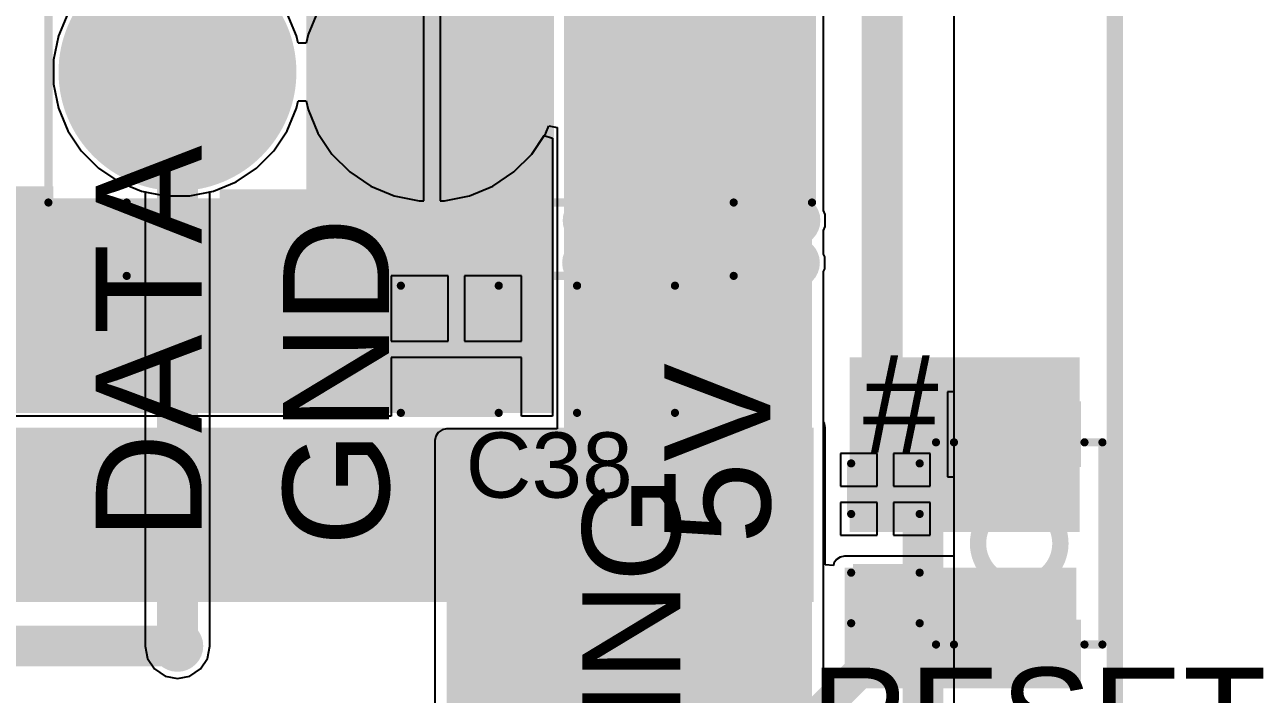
# Model space of a CAD drawing. Header units: millimetres. Extents: x -0.21 to 3.18, y -0.07 to 2.49.
# Drawn here: x 2.423 to 3.182, y 1.714 to 2.125 of the extents above; entities that cross this region are included whole.
import ezdxf

# ---------------------------------------------------------------- set-up
doc = ezdxf.new("R2010")
doc.units = ezdxf.units.MM
doc.header["$MEASUREMENT"] = 0
for name, color, linetype in [('BottomLayer', 5, 'Continuous'), ('BottomSolder', 6, 'Continuous'), ('Mechanical2', 216, 'Continuous'), ('MultiLayer', 9, 'Continuous'), ('PadHoleLayer', 156, 'Continuous'), ('TopLayer', 1, 'Continuous'), ('TopOverlay', 2, 'Continuous'), ('TopPaste', 8, 'Continuous'), ('TopSolder', 216, 'Continuous'), ('ViaHoleLayer', 16, 'Continuous')]:
    doc.layers.add(name, color=color, linetype=linetype)
doc.styles.add('Arial', font='', dxfattribs={"height": 0.2})
doc.styles.get('Arial').set_extended_font_data('Arial')

# ---------------------------------------------------------------- blocks, each defined once
blk = doc.blocks.new('C___1206_8')
at = {"layer": 'TopLayer'}
for points in [[(-0.08, 0.035), (-0.02, 0.035), (-0.02, -0.035), (-0.08, -0.035)], [(0.02, 0.035), (0.08, 0.035), (0.08, -0.035), (0.02, -0.035)]]:
    blk.add_hatch(color=1, dxfattribs=at).paths.add_polyline_path(points)
at = {"layer": 'TopPaste'}
for points in [[(-0.08, 0.035), (-0.02, 0.035), (-0.02, -0.035), (-0.08, -0.035)], [(0.02, 0.035), (0.08, 0.035), (0.08, -0.035), (0.02, -0.035)]]:
    blk.add_hatch(color=8, dxfattribs=at).paths.add_polyline_path(points)
at = {"layer": 'TopSolder'}
for points in [[(-0.084, 0.039), (-0.016, 0.039), (-0.016, -0.039), (-0.084, -0.039)], [(0.016, 0.039), (0.084, 0.039), (0.084, -0.039), (0.016, -0.039)]]:
    blk.add_hatch(color=216, dxfattribs=at).paths.add_polyline_path(points)
at = {"layer": 'TopOverlay', "const_width": 0.005}
for points in [[(-0.084, -0.039), (-0.084, 0.039)], [(-0.084, 0.039), (-0.024, 0.039)], [(0.024, 0.039), (0.084, 0.039)], [(0.084, -0.039), (0.084, 0.039)], [(-0.084, -0.039), (-0.024, -0.039)], [(0.024, -0.039), (0.084, -0.039)]]:
    blk.add_lwpolyline(points, dxfattribs=at)
at = {"layer": 'TopOverlay', "const_width": 0.0025}
for points in [[(-0.08525, 0.039, 1), (-0.08275, 0.039, 1)], [(-0.08525, 0.039, 1), (-0.08275, 0.039, 1)], [(-0.02525, 0.039, 1), (-0.02275, 0.039, 1)], [(0.02275, 0.039, 1), (0.02525, 0.039, 1)], [(0.08275, 0.039, 1), (0.08525, 0.039, 1)], [(0.08275, 0.039, 1), (0.08525, 0.039, 1)], [(-0.08525, -0.039, 1), (-0.08275, -0.039, 1)], [(-0.08525, -0.039, 1), (-0.08275, -0.039, 1)], [(-0.02525, -0.039, 1), (-0.02275, -0.039, 1)], [(0.02275, -0.039, 1), (0.02525, -0.039, 1)], [(0.08275, -0.039, 1), (0.08525, -0.039, 1)], [(0.08275, -0.039, 1), (0.08525, -0.039, 1)]]:
    blk.add_lwpolyline(points, format="xyb", close=True, dxfattribs=at)
blk = doc.blocks.new('B3U_1000P_23')
at = {"layer": 'TopLayer'}
for points in [[(-0.08307, 0.03386), (-0.05079, 0.03386), (-0.05079, -0.03386), (-0.08307, -0.03386)], [(0.05079, 0.03386), (0.08307, 0.03386), (0.08307, -0.03386), (0.05079, -0.03386)]]:
    blk.add_hatch(color=1, dxfattribs=at).paths.add_polyline_path(points)
at = {"layer": 'TopPaste'}
for points in [[(-0.08307, 0.03386), (-0.05079, 0.03386), (-0.05079, -0.03386), (-0.08307, -0.03386)], [(0.05079, 0.03386), (0.08307, 0.03386), (0.08307, -0.03386), (0.05079, -0.03386)]]:
    blk.add_hatch(color=8, dxfattribs=at).paths.add_polyline_path(points)
at = {"layer": 'TopSolder'}
for points in [[(-0.08707, 0.03786), (-0.04679, 0.03786), (-0.04679, -0.03786), (-0.08707, -0.03786)], [(0.04679, 0.03786), (0.08707, 0.03786), (0.08707, -0.03786), (0.04679, -0.03786)]]:
    blk.add_hatch(color=216, dxfattribs=at).paths.add_polyline_path(points)
at = {"layer": 'TopOverlay', "const_width": 0.005}
for points in [[(-0.062, 0.051), (0.062, 0.051)], [(-0.062, 0.051), (-0.062, 0.04)], [(0.062, 0.051), (0.062, 0.04)], [(-0.062, -0.04), (-0.062, -0.051)], [(0.062, -0.04), (0.062, -0.051)], [(-0.062, -0.051), (0.062, -0.051)]]:
    blk.add_lwpolyline(points, dxfattribs=at)
at = {"layer": 'TopOverlay'}
for points, const_width in [([(-0.06325, 0.051, 1), (-0.06075, 0.051, 1)], 0.0025), ([(-0.06325, 0.051, 1), (-0.06075, 0.051, 1)], 0.0025), ([(0.06075, 0.051, 1), (0.06325, 0.051, 1)], 0.0025), ([(0.06075, 0.051, 1), (0.06325, 0.051, 1)], 0.0025), ([(-0.06325, 0.04, 1), (-0.06075, 0.04, 1)], 0.0025), ([(0.06075, 0.04, 1), (0.06325, 0.04, 1)], 0.0025), ([(0.02524, 0, 1), (-0.02524, 0, 1)], 0.01), ([(-0.02774, 0, 1), (-0.02274, 0, 1)], 0.005), ([(0.02274, 0, 1), (0.02774, 0, 1)], 0.005), ([(-0.06325, -0.04, 1), (-0.06075, -0.04, 1)], 0.0025), ([(0.06075, -0.04, 1), (0.06325, -0.04, 1)], 0.0025), ([(-0.06325, -0.051, 1), (-0.06075, -0.051, 1)], 0.0025), ([(-0.06325, -0.051, 1), (-0.06075, -0.051, 1)], 0.0025), ([(0.06075, -0.051, 1), (0.06325, -0.051, 1)], 0.0025), ([(0.06075, -0.051, 1), (0.06325, -0.051, 1)], 0.0025)]:
    blk.add_lwpolyline(points, format="xyb", close=True, dxfattribs=dict(at, const_width=const_width))
blk = doc.blocks.new('B3P_VH_LF__SN__63')
at = {"layer": 'BottomLayer'}
h = blk.add_hatch(color=5, dxfattribs=at)
edge = h.paths.add_edge_path()
edge.add_arc((-0.15591, 0), 0.0689, 0, 360)
h = blk.add_hatch(color=5, dxfattribs=at)
edge = h.paths.add_edge_path()
edge.add_arc((0, 0), 0.0689, 0, 360)
h = blk.add_hatch(color=5, dxfattribs=at)
edge = h.paths.add_edge_path()
edge.add_arc((0.15591, 0), 0.0689, 0, 360)
at = {"layer": 'BottomSolder'}
h = blk.add_hatch(color=6, dxfattribs=at)
edge = h.paths.add_edge_path()
edge.add_arc((-0.15591, 0), 0.0729, 0, 360)
h = blk.add_hatch(color=6, dxfattribs=at)
edge = h.paths.add_edge_path()
edge.add_arc((0, 0), 0.0729, 0, 360)
h = blk.add_hatch(color=6, dxfattribs=at)
edge = h.paths.add_edge_path()
edge.add_arc((0.15591, 0), 0.0729, 0, 360)
at = {"layer": 'MultiLayer'}
h = blk.add_hatch(color=9, dxfattribs=at)
edge = h.paths.add_edge_path()
edge.add_arc((-0.15591, 0), 0.0689, 0, 360)
h = blk.add_hatch(color=9, dxfattribs=at)
edge = h.paths.add_edge_path()
edge.add_arc((0, 0), 0.0689, 0, 360)
h = blk.add_hatch(color=9, dxfattribs=at)
edge = h.paths.add_edge_path()
edge.add_arc((0.15591, 0), 0.0689, 0, 360)
at = {"layer": 'PadHoleLayer'}
h = blk.add_hatch(color=156, dxfattribs=at)
edge = h.paths.add_edge_path()
edge.add_arc((-0.15591, 0), 0.03543, 0, 360)
h = blk.add_hatch(color=156, dxfattribs=at)
edge = h.paths.add_edge_path()
edge.add_arc((0, 0), 0.03543, 0, 360)
h = blk.add_hatch(color=156, dxfattribs=at)
edge = h.paths.add_edge_path()
edge.add_arc((0.15591, 0), 0.03543, 0, 360)
at = {"layer": 'TopLayer'}
h = blk.add_hatch(color=1, dxfattribs=at)
edge = h.paths.add_edge_path()
edge.add_arc((-0.15591, 0), 0.0689, 0, 360)
h = blk.add_hatch(color=1, dxfattribs=at)
edge = h.paths.add_edge_path()
edge.add_arc((0, 0), 0.0689, 0, 360)
h = blk.add_hatch(color=1, dxfattribs=at)
edge = h.paths.add_edge_path()
edge.add_arc((0.15591, 0), 0.0689, 0, 360)
at = {"layer": 'TopSolder'}
h = blk.add_hatch(color=216, dxfattribs=at)
edge = h.paths.add_edge_path()
edge.add_arc((-0.15591, 0), 0.0729, 0, 360)
h = blk.add_hatch(color=216, dxfattribs=at)
edge = h.paths.add_edge_path()
edge.add_arc((0, 0), 0.0729, 0, 360)
h = blk.add_hatch(color=216, dxfattribs=at)
edge = h.paths.add_edge_path()
edge.add_arc((0.15591, 0), 0.0729, 0, 360)
at = {"layer": 'TopOverlay', "const_width": 0.005}
for points in [[(0.187, 0.125), (-0.185, 0.125)], [(-0.185, 0.125), (-0.185, 0.08)], [(0.187, 0.125), (0.187, 0.08)], [(-0.185, 0.08), (-0.233, 0.08)], [(-0.233, 0.08), (-0.233, -0.181)], [(0.187, 0.08), (-0.185, 0.08)], [(0.235, 0.08), (0.187, 0.08)], [(0.235, 0.08), (0.235, -0.181)], [(0.235, -0.181), (-0.233, -0.181)]]:
    blk.add_lwpolyline(points, dxfattribs=at)
at = {"layer": 'TopOverlay', "const_width": 0.0025}
for points in [[(-0.18625, 0.125, 1), (-0.18375, 0.125, 1)], [(-0.18625, 0.125, 1), (-0.18375, 0.125, 1)], [(0.18575, 0.125, 1), (0.18825, 0.125, 1)], [(0.18575, 0.125, 1), (0.18825, 0.125, 1)], [(-0.23425, 0.08, 1), (-0.23175, 0.08, 1)], [(-0.23425, 0.08, 1), (-0.23175, 0.08, 1)], [(-0.18625, 0.08, 1), (-0.18375, 0.08, 1)], [(-0.18625, 0.08, 1), (-0.18375, 0.08, 1)], [(-0.18625, 0.08, 1), (-0.18375, 0.08, 1)], [(0.18575, 0.08, 1), (0.18825, 0.08, 1)], [(0.18575, 0.08, 1), (0.18825, 0.08, 1)], [(0.18575, 0.08, 1), (0.18825, 0.08, 1)], [(0.23375, 0.08, 1), (0.23625, 0.08, 1)], [(0.23375, 0.08, 1), (0.23625, 0.08, 1)], [(-0.23425, -0.181, 1), (-0.23175, -0.181, 1)], [(-0.23425, -0.181, 1), (-0.23175, -0.181, 1)], [(0.23375, -0.181, 1), (0.23625, -0.181, 1)], [(0.23375, -0.181, 1), (0.23625, -0.181, 1)]]:
    blk.add_lwpolyline(points, format="xyb", close=True, dxfattribs=at)
at = {"layer": 'TopOverlay'}
blk.add_text('PCB Edge', height=0.06, dxfattribs=at).set_placement((-0.126, -0.16573))
blk = doc.blocks.new('C___0603_111')
at = {"layer": 'TopLayer'}
for points in [[(-0.015, 0.0175), (-0.015, -0.0175), (-0.045, -0.0175), (-0.045, 0.0175)], [(0.045, 0.0175), (0.045, -0.0175), (0.015, -0.0175), (0.015, 0.0175)]]:
    blk.add_hatch(color=1, dxfattribs=at).paths.add_polyline_path(points)
at = {"layer": 'TopPaste'}
for points in [[(-0.015, 0.0175), (-0.015, -0.0175), (-0.045, -0.0175), (-0.045, 0.0175)], [(0.045, 0.0175), (0.045, -0.0175), (0.015, -0.0175), (0.015, 0.0175)]]:
    blk.add_hatch(color=8, dxfattribs=at).paths.add_polyline_path(points)
at = {"layer": 'TopSolder'}
for points in [[(-0.01264, 0.01986), (-0.01264, -0.01986), (-0.04736, -0.01986), (-0.04736, 0.01986)], [(0.04736, 0.01986), (0.04736, -0.01986), (0.01264, -0.01986), (0.01264, 0.01986)]]:
    blk.add_hatch(color=216, dxfattribs=at).paths.add_polyline_path(points)
at = {"layer": 'TopOverlay', "const_width": 0.005}
for points in [[(-0.049, -0.021), (-0.049, 0.021)], [(-0.018, 0.021), (-0.049, 0.021)], [(0.049, 0.021), (0.018, 0.021)], [(0.049, -0.021), (0.049, 0.021)], [(-0.018, -0.021), (-0.049, -0.021)], [(0.049, -0.021), (0.018, -0.021)]]:
    blk.add_lwpolyline(points, dxfattribs=at)
at = {"layer": 'TopOverlay', "const_width": 0.0025}
for points in [[(-0.05025, 0.021, 1), (-0.04775, 0.021, 1)], [(-0.05025, 0.021, 1), (-0.04775, 0.021, 1)], [(-0.01925, 0.021, 1), (-0.01675, 0.021, 1)], [(0.01675, 0.021, 1), (0.01925, 0.021, 1)], [(0.04775, 0.021, 1), (0.05025, 0.021, 1)], [(0.04775, 0.021, 1), (0.05025, 0.021, 1)], [(-0.05025, -0.021, 1), (-0.04775, -0.021, 1)], [(-0.05025, -0.021, 1), (-0.04775, -0.021, 1)], [(-0.01925, -0.021, 1), (-0.01675, -0.021, 1)], [(0.01675, -0.021, 1), (0.01925, -0.021, 1)], [(0.04775, -0.021, 1), (0.05025, -0.021, 1)], [(0.04775, -0.021, 1), (0.05025, -0.021, 1)]]:
    blk.add_lwpolyline(points, format="xyb", close=True, dxfattribs=at)

msp = doc.modelspace()

# ---------------------------------------------------------------- hatches: boundary and pattern name
at = {"layer": 'BottomLayer'}
for points in [[(2.74691, 2.228), (2.59591, 2.228), (2.59591, 1.887), (2.74691, 1.887)], [(2.905, 2.231), (2.75585, 2.231), (2.75585, 1.573), (2.905, 1.573)], [(2.542, 2.024), (2.542, 1.887), (2.695, 1.887), (2.695, 2.024)], [(2.783, 1.87), (2.681, 1.87), (2.681, 1.573), (2.783, 1.573)]]:
    msp.add_hatch(color=5, dxfattribs=at).paths.add_polyline_path(points)
h = msp.add_hatch(color=5, dxfattribs=at)
edge = h.paths.add_edge_path()
edge.add_arc((2.60209, 2.005), 0.01181, 0, 360)
h = msp.add_hatch(color=5, dxfattribs=at)
edge = h.paths.add_edge_path()
edge.add_arc((2.62736, 2.005), 0.01181, 0, 360)
h = msp.add_hatch(color=5, dxfattribs=at)
edge = h.paths.add_edge_path()
edge.add_arc((2.65263, 2.005), 0.01181, 0, 360)
h = msp.add_hatch(color=5, dxfattribs=at)
edge = h.paths.add_edge_path()
edge.add_arc((2.67789, 2.005), 0.01181, 0, 360)
h = msp.add_hatch(color=5, dxfattribs=at)
edge = h.paths.add_edge_path()
edge.add_arc((2.70316, 2.005), 0.01181, 0, 360)
h = msp.add_hatch(color=5, dxfattribs=at)
edge = h.paths.add_edge_path()
edge.add_arc((2.72843, 2.005), 0.01181, 0, 360)
h = msp.add_hatch(color=5, dxfattribs=at)
edge = h.paths.add_edge_path()
edge.add_arc((2.768, 2.005), 0.01181, 0, 360)
h = msp.add_hatch(color=5, dxfattribs=at)
edge = h.paths.add_edge_path()
edge.add_arc((2.79327, 2.005), 0.01181, 0, 360)
h = msp.add_hatch(color=5, dxfattribs=at)
edge = h.paths.add_edge_path()
edge.add_arc((2.81853, 2.005), 0.01181, 0, 360)
h = msp.add_hatch(color=5, dxfattribs=at)
edge = h.paths.add_edge_path()
edge.add_arc((2.8438, 2.005), 0.01181, 0, 360)
h = msp.add_hatch(color=5, dxfattribs=at)
edge = h.paths.add_edge_path()
edge.add_arc((2.86907, 2.005), 0.01181, 0, 360)
h = msp.add_hatch(color=5, dxfattribs=at)
edge = h.paths.add_edge_path()
edge.add_arc((2.89433, 2.005), 0.01181, 0, 360)
h = msp.add_hatch(color=5, dxfattribs=at)
edge = h.paths.add_edge_path()
edge.add_arc((2.60167, 1.979), 0.01181, 0, 360)
h = msp.add_hatch(color=5, dxfattribs=at)
edge = h.paths.add_edge_path()
edge.add_arc((2.62693, 1.979), 0.01181, 0, 360)
h = msp.add_hatch(color=5, dxfattribs=at)
edge = h.paths.add_edge_path()
edge.add_arc((2.6522, 1.979), 0.01181, 0, 360)
h = msp.add_hatch(color=5, dxfattribs=at)
edge = h.paths.add_edge_path()
edge.add_arc((2.67747, 1.979), 0.01181, 0, 360)
h = msp.add_hatch(color=5, dxfattribs=at)
edge = h.paths.add_edge_path()
edge.add_arc((2.70273, 1.979), 0.01181, 0, 360)
h = msp.add_hatch(color=5, dxfattribs=at)
edge = h.paths.add_edge_path()
edge.add_arc((2.728, 1.979), 0.01181, 0, 360)
h = msp.add_hatch(color=5, dxfattribs=at)
edge = h.paths.add_edge_path()
edge.add_arc((2.76767, 1.979), 0.01181, 0, 360)
h = msp.add_hatch(color=5, dxfattribs=at)
edge = h.paths.add_edge_path()
edge.add_arc((2.79293, 1.979), 0.01181, 0, 360)
h = msp.add_hatch(color=5, dxfattribs=at)
edge = h.paths.add_edge_path()
edge.add_arc((2.8182, 1.979), 0.01181, 0, 360)
h = msp.add_hatch(color=5, dxfattribs=at)
edge = h.paths.add_edge_path()
edge.add_arc((2.84347, 1.979), 0.01181, 0, 360)
h = msp.add_hatch(color=5, dxfattribs=at)
edge = h.paths.add_edge_path()
edge.add_arc((2.86873, 1.979), 0.01181, 0, 360)
h = msp.add_hatch(color=5, dxfattribs=at)
edge = h.paths.add_edge_path()
edge.add_arc((2.894, 1.979), 0.01181, 0, 360)
h = msp.add_hatch(color=5, dxfattribs=at)
edge = h.paths.add_edge_path()
edge.add_arc((2.945, 1.879), 0.01181, 0, 360)
h = msp.add_hatch(color=5, dxfattribs=at)
edge = h.paths.add_edge_path()
edge.add_arc((2.708, 1.789), 0.01181, 0, 360)
h = msp.add_hatch(color=5, dxfattribs=at)
edge = h.paths.add_edge_path()
edge.add_arc((2.73333, 1.789), 0.01181, 0, 360)
h = msp.add_hatch(color=5, dxfattribs=at)
edge = h.paths.add_edge_path()
edge.add_arc((2.75867, 1.789), 0.01181, 0, 360)
h = msp.add_hatch(color=5, dxfattribs=at)
edge = h.paths.add_edge_path()
edge.add_arc((2.784, 1.789), 0.01181, 0, 360)
h = msp.add_hatch(color=5, dxfattribs=at)
edge = h.paths.add_edge_path()
edge.add_arc((2.51609, 1.744), 0.01181, 0, 360)
at = {"layer": 'BottomSolder'}
h = msp.add_hatch(color=6, dxfattribs=at)
edge = h.paths.add_edge_path()
edge.add_arc((2.60209, 2.005), 0.01581, 0, 360)
h = msp.add_hatch(color=6, dxfattribs=at)
edge = h.paths.add_edge_path()
edge.add_arc((2.62736, 2.005), 0.01581, 0, 360)
h = msp.add_hatch(color=6, dxfattribs=at)
edge = h.paths.add_edge_path()
edge.add_arc((2.65263, 2.005), 0.01581, 0, 360)
h = msp.add_hatch(color=6, dxfattribs=at)
edge = h.paths.add_edge_path()
edge.add_arc((2.67789, 2.005), 0.01581, 0, 360)
h = msp.add_hatch(color=6, dxfattribs=at)
edge = h.paths.add_edge_path()
edge.add_arc((2.70316, 2.005), 0.01581, 0, 360)
h = msp.add_hatch(color=6, dxfattribs=at)
edge = h.paths.add_edge_path()
edge.add_arc((2.72843, 2.005), 0.01581, 0, 360)
h = msp.add_hatch(color=6, dxfattribs=at)
edge = h.paths.add_edge_path()
edge.add_arc((2.768, 2.005), 0.01581, 0, 360)
h = msp.add_hatch(color=6, dxfattribs=at)
edge = h.paths.add_edge_path()
edge.add_arc((2.79327, 2.005), 0.01581, 0, 360)
h = msp.add_hatch(color=6, dxfattribs=at)
edge = h.paths.add_edge_path()
edge.add_arc((2.81853, 2.005), 0.01581, 0, 360)
h = msp.add_hatch(color=6, dxfattribs=at)
edge = h.paths.add_edge_path()
edge.add_arc((2.8438, 2.005), 0.01581, 0, 360)
h = msp.add_hatch(color=6, dxfattribs=at)
edge = h.paths.add_edge_path()
edge.add_arc((2.86907, 2.005), 0.01581, 0, 360)
h = msp.add_hatch(color=6, dxfattribs=at)
edge = h.paths.add_edge_path()
edge.add_arc((2.89433, 2.005), 0.01581, 0, 360)
h = msp.add_hatch(color=6, dxfattribs=at)
edge = h.paths.add_edge_path()
edge.add_arc((2.60167, 1.979), 0.01581, 0, 360)
h = msp.add_hatch(color=6, dxfattribs=at)
edge = h.paths.add_edge_path()
edge.add_arc((2.62693, 1.979), 0.01581, 0, 360)
h = msp.add_hatch(color=6, dxfattribs=at)
edge = h.paths.add_edge_path()
edge.add_arc((2.6522, 1.979), 0.01581, 0, 360)
h = msp.add_hatch(color=6, dxfattribs=at)
edge = h.paths.add_edge_path()
edge.add_arc((2.67747, 1.979), 0.01581, 0, 360)
h = msp.add_hatch(color=6, dxfattribs=at)
edge = h.paths.add_edge_path()
edge.add_arc((2.70273, 1.979), 0.01581, 0, 360)
h = msp.add_hatch(color=6, dxfattribs=at)
edge = h.paths.add_edge_path()
edge.add_arc((2.728, 1.979), 0.01581, 0, 360)
h = msp.add_hatch(color=6, dxfattribs=at)
edge = h.paths.add_edge_path()
edge.add_arc((2.76767, 1.979), 0.01581, 0, 360)
h = msp.add_hatch(color=6, dxfattribs=at)
edge = h.paths.add_edge_path()
edge.add_arc((2.79293, 1.979), 0.01581, 0, 360)
h = msp.add_hatch(color=6, dxfattribs=at)
edge = h.paths.add_edge_path()
edge.add_arc((2.8182, 1.979), 0.01581, 0, 360)
h = msp.add_hatch(color=6, dxfattribs=at)
edge = h.paths.add_edge_path()
edge.add_arc((2.84347, 1.979), 0.01581, 0, 360)
h = msp.add_hatch(color=6, dxfattribs=at)
edge = h.paths.add_edge_path()
edge.add_arc((2.86873, 1.979), 0.01581, 0, 360)
h = msp.add_hatch(color=6, dxfattribs=at)
edge = h.paths.add_edge_path()
edge.add_arc((2.894, 1.979), 0.01581, 0, 360)
h = msp.add_hatch(color=6, dxfattribs=at)
edge = h.paths.add_edge_path()
edge.add_arc((2.945, 1.879), 0.01581, 0, 360)
h = msp.add_hatch(color=6, dxfattribs=at)
edge = h.paths.add_edge_path()
edge.add_arc((2.708, 1.789), 0.01581, 0, 360)
h = msp.add_hatch(color=6, dxfattribs=at)
edge = h.paths.add_edge_path()
edge.add_arc((2.73333, 1.789), 0.01581, 0, 360)
h = msp.add_hatch(color=6, dxfattribs=at)
edge = h.paths.add_edge_path()
edge.add_arc((2.75867, 1.789), 0.01581, 0, 360)
h = msp.add_hatch(color=6, dxfattribs=at)
edge = h.paths.add_edge_path()
edge.add_arc((2.784, 1.789), 0.01581, 0, 360)
h = msp.add_hatch(color=6, dxfattribs=at)
edge = h.paths.add_edge_path()
edge.add_arc((2.51609, 1.744), 0.01581, 0, 360)
at = {"layer": 'TopLayer'}
for points in [[(2.595, 1.887), (2.745, 1.887), (2.745, 2.228), (2.595, 2.228)], [(2.753, 1.833), (2.905, 1.833), (2.905, 2.23), (2.753, 2.23)], [(-0.05, 1.975), (2.44, 1.975), (2.44, 2.026), (-0.05, 2.026)], [(2.189, 1.887), (2.67141, 1.887), (2.67141, 2.016), (2.189, 2.016)], [(2.928, 1.921), (2.928, 1.81385), (3.069, 1.81385), (3.069, 1.921)], [(2.906, 1.771), (2.906, 1.87785), (2.167, 1.87785), (2.167, 1.771)], [(2.92501, 1.71801), (3.067, 1.71801), (3.067, 1.79201), (2.92501, 1.79201)]]:
    msp.add_hatch(color=1, dxfattribs=at).paths.add_polyline_path(points)
h = msp.add_hatch(color=1, dxfattribs=at)
edge = h.paths.add_edge_path()
edge.add_arc((2.60209, 2.005), 0.01181, 0, 360)
h = msp.add_hatch(color=1, dxfattribs=at)
edge = h.paths.add_edge_path()
edge.add_arc((2.62736, 2.005), 0.01181, 0, 360)
h = msp.add_hatch(color=1, dxfattribs=at)
edge = h.paths.add_edge_path()
edge.add_arc((2.65263, 2.005), 0.01181, 0, 360)
h = msp.add_hatch(color=1, dxfattribs=at)
edge = h.paths.add_edge_path()
edge.add_arc((2.67789, 2.005), 0.01181, 0, 360)
h = msp.add_hatch(color=1, dxfattribs=at)
edge = h.paths.add_edge_path()
edge.add_arc((2.70316, 2.005), 0.01181, 0, 360)
h = msp.add_hatch(color=1, dxfattribs=at)
edge = h.paths.add_edge_path()
edge.add_arc((2.72843, 2.005), 0.01181, 0, 360)
h = msp.add_hatch(color=1, dxfattribs=at)
edge = h.paths.add_edge_path()
edge.add_arc((2.768, 2.005), 0.01181, 0, 360)
h = msp.add_hatch(color=1, dxfattribs=at)
edge = h.paths.add_edge_path()
edge.add_arc((2.79327, 2.005), 0.01181, 0, 360)
h = msp.add_hatch(color=1, dxfattribs=at)
edge = h.paths.add_edge_path()
edge.add_arc((2.81853, 2.005), 0.01181, 0, 360)
h = msp.add_hatch(color=1, dxfattribs=at)
edge = h.paths.add_edge_path()
edge.add_arc((2.8438, 2.005), 0.01181, 0, 360)
h = msp.add_hatch(color=1, dxfattribs=at)
edge = h.paths.add_edge_path()
edge.add_arc((2.86907, 2.005), 0.01181, 0, 360)
h = msp.add_hatch(color=1, dxfattribs=at)
edge = h.paths.add_edge_path()
edge.add_arc((2.89433, 2.005), 0.01181, 0, 360)
h = msp.add_hatch(color=1, dxfattribs=at)
edge = h.paths.add_edge_path()
edge.add_arc((2.60167, 1.979), 0.01181, 0, 360)
h = msp.add_hatch(color=1, dxfattribs=at)
edge = h.paths.add_edge_path()
edge.add_arc((2.62693, 1.979), 0.01181, 0, 360)
h = msp.add_hatch(color=1, dxfattribs=at)
edge = h.paths.add_edge_path()
edge.add_arc((2.6522, 1.979), 0.01181, 0, 360)
h = msp.add_hatch(color=1, dxfattribs=at)
edge = h.paths.add_edge_path()
edge.add_arc((2.67747, 1.979), 0.01181, 0, 360)
h = msp.add_hatch(color=1, dxfattribs=at)
edge = h.paths.add_edge_path()
edge.add_arc((2.70273, 1.979), 0.01181, 0, 360)
h = msp.add_hatch(color=1, dxfattribs=at)
edge = h.paths.add_edge_path()
edge.add_arc((2.728, 1.979), 0.01181, 0, 360)
h = msp.add_hatch(color=1, dxfattribs=at)
edge = h.paths.add_edge_path()
edge.add_arc((2.76767, 1.979), 0.01181, 0, 360)
h = msp.add_hatch(color=1, dxfattribs=at)
edge = h.paths.add_edge_path()
edge.add_arc((2.79293, 1.979), 0.01181, 0, 360)
h = msp.add_hatch(color=1, dxfattribs=at)
edge = h.paths.add_edge_path()
edge.add_arc((2.8182, 1.979), 0.01181, 0, 360)
h = msp.add_hatch(color=1, dxfattribs=at)
edge = h.paths.add_edge_path()
edge.add_arc((2.84347, 1.979), 0.01181, 0, 360)
h = msp.add_hatch(color=1, dxfattribs=at)
edge = h.paths.add_edge_path()
edge.add_arc((2.86873, 1.979), 0.01181, 0, 360)
h = msp.add_hatch(color=1, dxfattribs=at)
edge = h.paths.add_edge_path()
edge.add_arc((2.894, 1.979), 0.01181, 0, 360)
h = msp.add_hatch(color=1, dxfattribs=at)
edge = h.paths.add_edge_path()
edge.add_arc((2.945, 1.879), 0.01181, 0, 360)
h = msp.add_hatch(color=1, dxfattribs=at)
edge = h.paths.add_edge_path()
edge.add_arc((2.708, 1.789), 0.01181, 0, 360)
h = msp.add_hatch(color=1, dxfattribs=at)
edge = h.paths.add_edge_path()
edge.add_arc((2.73333, 1.789), 0.01181, 0, 360)
h = msp.add_hatch(color=1, dxfattribs=at)
edge = h.paths.add_edge_path()
edge.add_arc((2.75867, 1.789), 0.01181, 0, 360)
h = msp.add_hatch(color=1, dxfattribs=at)
edge = h.paths.add_edge_path()
edge.add_arc((2.784, 1.789), 0.01181, 0, 360)
h = msp.add_hatch(color=1, dxfattribs=at)
edge = h.paths.add_edge_path()
edge.add_arc((2.51609, 1.744), 0.01181, 0, 360)
at = {"layer": 'TopSolder'}
h = msp.add_hatch(color=216, dxfattribs=at)
edge = h.paths.add_edge_path()
edge.add_arc((2.60209, 2.005), 0.01581, 0, 360)
h = msp.add_hatch(color=216, dxfattribs=at)
edge = h.paths.add_edge_path()
edge.add_arc((2.62736, 2.005), 0.01581, 0, 360)
h = msp.add_hatch(color=216, dxfattribs=at)
edge = h.paths.add_edge_path()
edge.add_arc((2.65263, 2.005), 0.01581, 0, 360)
h = msp.add_hatch(color=216, dxfattribs=at)
edge = h.paths.add_edge_path()
edge.add_arc((2.67789, 2.005), 0.01581, 0, 360)
h = msp.add_hatch(color=216, dxfattribs=at)
edge = h.paths.add_edge_path()
edge.add_arc((2.70316, 2.005), 0.01581, 0, 360)
h = msp.add_hatch(color=216, dxfattribs=at)
edge = h.paths.add_edge_path()
edge.add_arc((2.72843, 2.005), 0.01581, 0, 360)
h = msp.add_hatch(color=216, dxfattribs=at)
edge = h.paths.add_edge_path()
edge.add_arc((2.768, 2.005), 0.01581, 0, 360)
h = msp.add_hatch(color=216, dxfattribs=at)
edge = h.paths.add_edge_path()
edge.add_arc((2.79327, 2.005), 0.01581, 0, 360)
h = msp.add_hatch(color=216, dxfattribs=at)
edge = h.paths.add_edge_path()
edge.add_arc((2.81853, 2.005), 0.01581, 0, 360)
h = msp.add_hatch(color=216, dxfattribs=at)
edge = h.paths.add_edge_path()
edge.add_arc((2.8438, 2.005), 0.01581, 0, 360)
h = msp.add_hatch(color=216, dxfattribs=at)
edge = h.paths.add_edge_path()
edge.add_arc((2.86907, 2.005), 0.01581, 0, 360)
h = msp.add_hatch(color=216, dxfattribs=at)
edge = h.paths.add_edge_path()
edge.add_arc((2.89433, 2.005), 0.01581, 0, 360)
h = msp.add_hatch(color=216, dxfattribs=at)
edge = h.paths.add_edge_path()
edge.add_arc((2.60167, 1.979), 0.01581, 0, 360)
h = msp.add_hatch(color=216, dxfattribs=at)
edge = h.paths.add_edge_path()
edge.add_arc((2.62693, 1.979), 0.01581, 0, 360)
h = msp.add_hatch(color=216, dxfattribs=at)
edge = h.paths.add_edge_path()
edge.add_arc((2.6522, 1.979), 0.01581, 0, 360)
h = msp.add_hatch(color=216, dxfattribs=at)
edge = h.paths.add_edge_path()
edge.add_arc((2.67747, 1.979), 0.01581, 0, 360)
h = msp.add_hatch(color=216, dxfattribs=at)
edge = h.paths.add_edge_path()
edge.add_arc((2.70273, 1.979), 0.01581, 0, 360)
h = msp.add_hatch(color=216, dxfattribs=at)
edge = h.paths.add_edge_path()
edge.add_arc((2.728, 1.979), 0.01581, 0, 360)
h = msp.add_hatch(color=216, dxfattribs=at)
edge = h.paths.add_edge_path()
edge.add_arc((2.76767, 1.979), 0.01581, 0, 360)
h = msp.add_hatch(color=216, dxfattribs=at)
edge = h.paths.add_edge_path()
edge.add_arc((2.79293, 1.979), 0.01581, 0, 360)
h = msp.add_hatch(color=216, dxfattribs=at)
edge = h.paths.add_edge_path()
edge.add_arc((2.8182, 1.979), 0.01581, 0, 360)
h = msp.add_hatch(color=216, dxfattribs=at)
edge = h.paths.add_edge_path()
edge.add_arc((2.84347, 1.979), 0.01581, 0, 360)
h = msp.add_hatch(color=216, dxfattribs=at)
edge = h.paths.add_edge_path()
edge.add_arc((2.86873, 1.979), 0.01581, 0, 360)
h = msp.add_hatch(color=216, dxfattribs=at)
edge = h.paths.add_edge_path()
edge.add_arc((2.894, 1.979), 0.01581, 0, 360)
h = msp.add_hatch(color=216, dxfattribs=at)
edge = h.paths.add_edge_path()
edge.add_arc((2.945, 1.879), 0.01581, 0, 360)
h = msp.add_hatch(color=216, dxfattribs=at)
edge = h.paths.add_edge_path()
edge.add_arc((2.708, 1.789), 0.01581, 0, 360)
h = msp.add_hatch(color=216, dxfattribs=at)
edge = h.paths.add_edge_path()
edge.add_arc((2.73333, 1.789), 0.01581, 0, 360)
h = msp.add_hatch(color=216, dxfattribs=at)
edge = h.paths.add_edge_path()
edge.add_arc((2.75867, 1.789), 0.01581, 0, 360)
h = msp.add_hatch(color=216, dxfattribs=at)
edge = h.paths.add_edge_path()
edge.add_arc((2.784, 1.789), 0.01581, 0, 360)
h = msp.add_hatch(color=216, dxfattribs=at)
edge = h.paths.add_edge_path()
edge.add_arc((2.51609, 1.744), 0.01581, 0, 360)
at = {"layer": 'ViaHoleLayer'}
h = msp.add_hatch(color=16, dxfattribs=at)
edge = h.paths.add_edge_path()
edge.add_arc((2.60209, 2.005), 0.00591, 0, 360)
h = msp.add_hatch(color=16, dxfattribs=at)
edge = h.paths.add_edge_path()
edge.add_arc((2.62736, 2.005), 0.00591, 0, 360)
h = msp.add_hatch(color=16, dxfattribs=at)
edge = h.paths.add_edge_path()
edge.add_arc((2.65263, 2.005), 0.00591, 0, 360)
h = msp.add_hatch(color=16, dxfattribs=at)
edge = h.paths.add_edge_path()
edge.add_arc((2.67789, 2.005), 0.00591, 0, 360)
h = msp.add_hatch(color=16, dxfattribs=at)
edge = h.paths.add_edge_path()
edge.add_arc((2.70316, 2.005), 0.00591, 0, 360)
h = msp.add_hatch(color=16, dxfattribs=at)
edge = h.paths.add_edge_path()
edge.add_arc((2.72843, 2.005), 0.00591, 0, 360)
h = msp.add_hatch(color=16, dxfattribs=at)
edge = h.paths.add_edge_path()
edge.add_arc((2.768, 2.005), 0.00591, 0, 360)
h = msp.add_hatch(color=16, dxfattribs=at)
edge = h.paths.add_edge_path()
edge.add_arc((2.79327, 2.005), 0.00591, 0, 360)
h = msp.add_hatch(color=16, dxfattribs=at)
edge = h.paths.add_edge_path()
edge.add_arc((2.81853, 2.005), 0.00591, 0, 360)
h = msp.add_hatch(color=16, dxfattribs=at)
edge = h.paths.add_edge_path()
edge.add_arc((2.8438, 2.005), 0.00591, 0, 360)
h = msp.add_hatch(color=16, dxfattribs=at)
edge = h.paths.add_edge_path()
edge.add_arc((2.86907, 2.005), 0.00591, 0, 360)
h = msp.add_hatch(color=16, dxfattribs=at)
edge = h.paths.add_edge_path()
edge.add_arc((2.89433, 2.005), 0.00591, 0, 360)
h = msp.add_hatch(color=16, dxfattribs=at)
edge = h.paths.add_edge_path()
edge.add_arc((2.60167, 1.979), 0.00591, 0, 360)
h = msp.add_hatch(color=16, dxfattribs=at)
edge = h.paths.add_edge_path()
edge.add_arc((2.62693, 1.979), 0.00591, 0, 360)
h = msp.add_hatch(color=16, dxfattribs=at)
edge = h.paths.add_edge_path()
edge.add_arc((2.6522, 1.979), 0.00591, 0, 360)
h = msp.add_hatch(color=16, dxfattribs=at)
edge = h.paths.add_edge_path()
edge.add_arc((2.67747, 1.979), 0.00591, 0, 360)
h = msp.add_hatch(color=16, dxfattribs=at)
edge = h.paths.add_edge_path()
edge.add_arc((2.70273, 1.979), 0.00591, 0, 360)
h = msp.add_hatch(color=16, dxfattribs=at)
edge = h.paths.add_edge_path()
edge.add_arc((2.728, 1.979), 0.00591, 0, 360)
h = msp.add_hatch(color=16, dxfattribs=at)
edge = h.paths.add_edge_path()
edge.add_arc((2.76767, 1.979), 0.00591, 0, 360)
h = msp.add_hatch(color=16, dxfattribs=at)
edge = h.paths.add_edge_path()
edge.add_arc((2.79293, 1.979), 0.00591, 0, 360)
h = msp.add_hatch(color=16, dxfattribs=at)
edge = h.paths.add_edge_path()
edge.add_arc((2.8182, 1.979), 0.00591, 0, 360)
h = msp.add_hatch(color=16, dxfattribs=at)
edge = h.paths.add_edge_path()
edge.add_arc((2.84347, 1.979), 0.00591, 0, 360)
h = msp.add_hatch(color=16, dxfattribs=at)
edge = h.paths.add_edge_path()
edge.add_arc((2.86873, 1.979), 0.00591, 0, 360)
h = msp.add_hatch(color=16, dxfattribs=at)
edge = h.paths.add_edge_path()
edge.add_arc((2.894, 1.979), 0.00591, 0, 360)
h = msp.add_hatch(color=16, dxfattribs=at)
edge = h.paths.add_edge_path()
edge.add_arc((2.945, 1.879), 0.00591, 0, 360)
h = msp.add_hatch(color=16, dxfattribs=at)
edge = h.paths.add_edge_path()
edge.add_arc((2.708, 1.789), 0.00591, 0, 360)
h = msp.add_hatch(color=16, dxfattribs=at)
edge = h.paths.add_edge_path()
edge.add_arc((2.73333, 1.789), 0.00591, 0, 360)
h = msp.add_hatch(color=16, dxfattribs=at)
edge = h.paths.add_edge_path()
edge.add_arc((2.75867, 1.789), 0.00591, 0, 360)
h = msp.add_hatch(color=16, dxfattribs=at)
edge = h.paths.add_edge_path()
edge.add_arc((2.784, 1.789), 0.00591, 0, 360)
h = msp.add_hatch(color=16, dxfattribs=at)
edge = h.paths.add_edge_path()
edge.add_arc((2.51609, 1.744), 0.00591, 0, 360)

# ---------------------------------------------------------------- linework, layer by layer
at = {"layer": 'BottomLayer'}
for p, q in [((2.91214, 2.01117), (2.91214, 2.17967)), ((2.992, 2.18533), (2.992, 1.40315)), ((2.667, 2.096), (2.667, 2.1749)), ((2.677, 2.1749), (2.677, 2.096)), ((2.60208, 2.13337), (2.59613, 2.11901)), ((2.44883, 2.13195), (2.44311, 2.11814)), ((2.58908, 2.11814), (2.58335, 2.13195)), ((2.44311, 2.11814), (2.4402, 2.10348)), ((2.58997, 2.11365), (2.58908, 2.11814)), ((2.59613, 2.11901), (2.59507, 2.11365)), ((2.59507, 2.11365), (2.58997, 2.11365)), ((2.4402, 2.10348), (2.4402, 2.08852)), ((2.667, 2.0171), (2.667, 2.096)), ((2.677, 2.096), (2.677, 2.0171)), ((2.4402, 2.08852), (2.44311, 2.07386)), ((2.44311, 2.07386), (2.44883, 2.06005)), ((2.58335, 2.06005), (2.58908, 2.07386)), ((2.58908, 2.07386), (2.58997, 2.07835)), ((2.58997, 2.07835), (2.59507, 2.07835)), ((2.59507, 2.07835), (2.59613, 2.07299)), ((2.59613, 2.07299), (2.60208, 2.05863)), ((2.44883, 2.06005), (2.45714, 2.04762)), ((2.57505, 2.04762), (2.58335, 2.06005)), ((2.60208, 2.05863), (2.61072, 2.04571)), ((2.73328, 2.04571), (2.74192, 2.05863)), ((2.74192, 2.05863), (2.74371, 2.06297)), ((2.74371, 2.06297), (2.74871, 2.06197)), ((2.74871, 2.06197), (2.74871, 1.87714)), ((2.45714, 2.04762), (2.46771, 2.03705)), ((2.56448, 2.03705), (2.57505, 2.04762)), ((2.61072, 2.04571), (2.62171, 2.03472)), ((2.72229, 2.03472), (2.73328, 2.04571)), ((2.46771, 2.03705), (2.48014, 2.02874)), ((2.55205, 2.02874), (2.56448, 2.03705)), ((2.62171, 2.03472), (2.63463, 2.02608)), ((2.70937, 2.02608), (2.72229, 2.03472)), ((2.48014, 2.02874), (2.49396, 2.02302)), ((2.53823, 2.02302), (2.55205, 2.02874)), ((2.49396, 2.02302), (2.49621, 2.02257)), ((2.49621, 2.02257), (2.49621, 1.744)), ((2.53598, 2.02257), (2.53823, 2.02302)), ((2.53598, 1.744), (2.53598, 2.02257)), ((2.63463, 2.02608), (2.64899, 2.02013)), ((2.64899, 2.02013), (2.66423, 2.0171)), ((2.67977, 2.0171), (2.69501, 2.02013)), ((2.69501, 2.02013), (2.70937, 2.02608)), ((2.66423, 2.0171), (2.667, 2.0171)), ((2.677, 2.0171), (2.67977, 2.0171)), ((2.91314, 2.00874), (2.91214, 2.01117)), ((2.91314, 2.00126), (2.91314, 2.00874)), ((2.91214, 1.99883), (2.91314, 2.00126)), ((2.91214, 1.98437), (2.91214, 1.99883)), ((2.91281, 1.98274), (2.91214, 1.98437)), ((2.91281, 1.97526), (2.91281, 1.98274)), ((2.91214, 1.97363), (2.91281, 1.97526)), ((2.91214, 1.573), (2.91214, 1.97363)), ((2.67595, 1.87505), (2.67441, 1.87273)), ((2.67827, 1.87659), (2.67595, 1.87505)), ((2.681, 1.87714), (2.67827, 1.87659)), ((2.74871, 1.87714), (2.681, 1.87714)), ((2.67441, 1.87273), (2.67386, 1.87)), ((2.67386, 1.87), (2.67386, 1.573)), ((2.49621, 1.744), (2.49773, 1.73639)), ((2.53446, 1.73639), (2.53598, 1.744)), ((2.49773, 1.73639), (2.50204, 1.72994)), ((2.53015, 1.72994), (2.53446, 1.73639)), ((2.50204, 1.72994), (2.50849, 1.72563)), ((2.50849, 1.72563), (2.51609, 1.72412)), ((2.51609, 1.72412), (2.5237, 1.72563)), ((2.5237, 1.72563), (2.53015, 1.72994))]:
    msp.add_line(p, q, dxfattribs=at)
for points, const_width in [([(2.672, 2.06954), (2.672, 2.096)], 0.04), ([(2.51609, 1.744), (2.51609, 2.096)], 0.025), ([(2.64136, 2.03889), (2.672, 2.06954)], 0.04), ([(2.64136, 2.02436), (2.64136, 2.03889)], 0.04), ([(2.617, 2), (2.64136, 2.02436)], 0.04), ([(2.945, 1.879), (2.973, 1.851)], 0.025), ([(2.973, 1.453), (2.973, 1.851)], 0.025)]:
    msp.add_lwpolyline(points, dxfattribs=dict(at, const_width=const_width))
for points, const_width in [([(2.662, 2.096, 1), (2.682, 2.096, 1)], 0.02), ([(2.50984, 2.096, 1), (2.52234, 2.096, 1)], 0.0125), ([(2.662, 2.06954, 1), (2.682, 2.06954, 1)], 0.02), ([(2.662, 2.06954, 1), (2.682, 2.06954, 1)], 0.02), ([(2.63136, 2.03889, 1), (2.65136, 2.03889, 1)], 0.02), ([(2.63136, 2.03889, 1), (2.65136, 2.03889, 1)], 0.02), ([(2.63136, 2.02436, 1), (2.65136, 2.02436, 1)], 0.02), ([(2.63136, 2.02436, 1), (2.65136, 2.02436, 1)], 0.02), ([(2.607, 2, 1), (2.627, 2, 1)], 0.02), ([(2.93875, 1.879, 1), (2.95125, 1.879, 1)], 0.0125), ([(2.96675, 1.851, 1), (2.97925, 1.851, 1)], 0.0125), ([(2.96675, 1.851, 1), (2.97925, 1.851, 1)], 0.0125), ([(2.50984, 1.744, 1), (2.52234, 1.744, 1)], 0.0125)]:
    msp.add_lwpolyline(points, format="xyb", close=True, dxfattribs=dict(at, const_width=const_width))
at = {"layer": 'Mechanical2', "const_width": 0.01}
msp.add_lwpolyline([(3.09061, -0.06), (3.09061, 2.288)], dxfattribs=at)
at = {"layer": 'TopLayer'}
for p, q in [((2.91214, 2.01117), (2.91214, 2.17967)), ((2.992, 2.18533), (2.992, 1.9)), ((2.667, 2.096), (2.667, 2.1749)), ((2.677, 2.1749), (2.677, 2.096)), ((2.60208, 2.13337), (2.59613, 2.11901)), ((2.44883, 2.13195), (2.44311, 2.11814)), ((2.58908, 2.11814), (2.58335, 2.13195)), ((2.44311, 2.11814), (2.4402, 2.10348)), ((2.58997, 2.11365), (2.58908, 2.11814)), ((2.59613, 2.11901), (2.59507, 2.11365)), ((2.59507, 2.11365), (2.58997, 2.11365)), ((2.4402, 2.10348), (2.4402, 2.08852)), ((2.667, 2.0171), (2.667, 2.096)), ((2.677, 2.096), (2.677, 2.0171)), ((2.4402, 2.08852), (2.44311, 2.07386)), ((2.44311, 2.07386), (2.44883, 2.06005)), ((2.58335, 2.06005), (2.58908, 2.07386)), ((2.58908, 2.07386), (2.58997, 2.07835)), ((2.58997, 2.07835), (2.59507, 2.07835)), ((2.59507, 2.07835), (2.59613, 2.07299)), ((2.59613, 2.07299), (2.60208, 2.05863)), ((2.44883, 2.06005), (2.45714, 2.04762)), ((2.57505, 2.04762), (2.58335, 2.06005)), ((2.60208, 2.05863), (2.61072, 2.04571)), ((2.73328, 2.04571), (2.74086, 2.05705)), ((2.74086, 2.05705), (2.74586, 2.05553)), ((2.74586, 2.05553), (2.74586, 1.88499)), ((2.45714, 2.04762), (2.46771, 2.03705)), ((2.56448, 2.03705), (2.57505, 2.04762)), ((2.61072, 2.04571), (2.62171, 2.03472)), ((2.72229, 2.03472), (2.73328, 2.04571)), ((2.46771, 2.03705), (2.48014, 2.02874)), ((2.55205, 2.02874), (2.56448, 2.03705)), ((2.62171, 2.03472), (2.63463, 2.02608)), ((2.70937, 2.02608), (2.72229, 2.03472)), ((2.48014, 2.02874), (2.49396, 2.02302)), ((2.53823, 2.02302), (2.55205, 2.02874)), ((2.49396, 2.02302), (2.50862, 2.0201)), ((2.50862, 2.0201), (2.52357, 2.0201)), ((2.52357, 2.0201), (2.53823, 2.02302)), ((2.63463, 2.02608), (2.64899, 2.02013)), ((2.64899, 2.02013), (2.66423, 2.0171)), ((2.67977, 2.0171), (2.69501, 2.02013)), ((2.69501, 2.02013), (2.70937, 2.02608)), ((2.66423, 2.0171), (2.667, 2.0171)), ((2.677, 2.0171), (2.67977, 2.0171)), ((2.91314, 2.00874), (2.91214, 2.01117)), ((2.91314, 2.00126), (2.91314, 2.00874)), ((2.91214, 1.99883), (2.91314, 2.00126)), ((2.91214, 1.98437), (2.91214, 1.99883)), ((2.91281, 1.98274), (2.91214, 1.98437)), ((2.91281, 1.97526), (2.91281, 1.98274)), ((2.91214, 1.97363), (2.91281, 1.97526)), ((2.91214, 1.88126), (2.91214, 1.97363)), ((2.682, 1.971), (2.647, 1.971)), ((2.647, 1.971), (2.647, 1.931)), ((2.682, 1.931), (2.682, 1.971)), ((2.727, 1.971), (2.692, 1.971)), ((2.692, 1.971), (2.692, 1.931)), ((2.727, 1.931), (2.727, 1.971)), ((2.647, 1.931), (2.682, 1.931)), ((2.692, 1.931), (2.727, 1.931)), ((2.727, 1.921), (2.647, 1.921)), ((2.647, 1.921), (2.647, 1.88499)), ((2.727, 1.88499), (2.727, 1.921)), ((2.992, 1.9), (2.98814, 1.9)), ((2.98814, 1.9), (2.98814, 1.84772)), ((2.647, 1.88499), (2.18614, 1.88499)), ((2.74586, 1.88499), (2.727, 1.88499)), ((2.91259, 1.88058), (2.91214, 1.88126)), ((2.91314, 1.87785), (2.91259, 1.88058)), ((2.91314, 1.79381), (2.91314, 1.87785)), ((2.945, 1.862), (2.9225, 1.862)), ((2.9225, 1.862), (2.9225, 1.842)), ((2.945, 1.842), (2.945, 1.862)), ((2.9775, 1.862), (2.955, 1.862)), ((2.955, 1.862), (2.955, 1.842)), ((2.9775, 1.842), (2.9775, 1.862)), ((2.98814, 1.84772), (2.992, 1.84772)), ((2.992, 1.84772), (2.992, 1.79915)), ((2.9225, 1.842), (2.945, 1.842)), ((2.955, 1.842), (2.9775, 1.842)), ((2.945, 1.832), (2.9225, 1.832)), ((2.9225, 1.832), (2.9225, 1.812)), ((2.945, 1.812), (2.945, 1.832)), ((2.9775, 1.832), (2.955, 1.832)), ((2.955, 1.832), (2.955, 1.812)), ((2.9775, 1.812), (2.9775, 1.832)), ((2.9225, 1.812), (2.945, 1.812)), ((2.955, 1.812), (2.9775, 1.812)), ((2.92501, 1.79915), (2.92228, 1.79861)), ((2.992, 1.79915), (2.92501, 1.79915)), ((2.91814, 1.79332), (2.91314, 1.79381)), ((2.91842, 1.79474), (2.91814, 1.79332)), ((2.91997, 1.79706), (2.91842, 1.79474)), ((2.92228, 1.79861), (2.91997, 1.79706))]:
    msp.add_line(p, q, dxfattribs=at)
for points, const_width in [([(2.948, 1.882), (2.948, 2.21458)], 0.025), ([(2.672, 1.946), (2.672, 2.096)], 0.05), ([(2.83491, 1.93391), (2.83491, 2.099)], 0.04), ([(2.672, 1.946), (2.687, 1.931)], 0.05), ([(2.687, 1.926), (2.687, 1.931)], 0.05), ([(2.78, 1.879), (2.83491, 1.93391)], 0.04), ([(2.8045, 1.9035), (2.83491, 1.93391)], 0.04), ([(2.945, 1.879), (2.948, 1.882)], 0.025), ([(2.945, 1.879), (2.957, 1.879)], 0.02), ([(2.95, 1.859), (2.965, 1.874)], 0.02), ([(2.957, 1.879), (2.96028, 1.87572)], 0.02), ([(2.96028, 1.87572), (3.032, 1.87572)], 0.02), ([(3.00607, 1.874), (3.03186, 1.874)], 0.02), ([(3.032, 1.87572), (3.03386, 1.87386)], 0.02), ([(3.032, 1.87386), (3.03386, 1.87386)], 0.02), ([(2.95, 1.837), (2.95, 1.859)], 0.02), ([(2.95, 1.777), (2.952, 1.775)], 0.02), ([(2.952, 1.751), (2.952, 1.775)], 0.02), ([(2.13024, 1.744), (2.51609, 1.744)], 0.025), ([(2.88, 1.674), (2.95, 1.744)], 0.02), ([(2.952, 1.751), (2.96372, 1.73928)], 0.02), ([(2.96372, 1.73928), (3.02929, 1.73928)], 0.02), ([(3.02929, 1.73928), (3.03029, 1.73829)], 0.02), ([(3.03029, 1.73829), (3.032, 1.74)], 0.02)]:
    msp.add_lwpolyline(points, dxfattribs=dict(at, const_width=const_width))
for points, const_width in [([(2.6595, 2.096, 1), (2.6845, 2.096, 1)], 0.025), ([(2.82491, 2.099, 1), (2.84491, 2.099, 1)], 0.02), ([(2.6595, 1.946, 1), (2.6845, 1.946, 1)], 0.025), ([(2.6595, 1.946, 1), (2.6845, 1.946, 1)], 0.025), ([(2.6745, 1.931, 1), (2.6995, 1.931, 1)], 0.025), ([(2.6745, 1.931, 1), (2.6995, 1.931, 1)], 0.025), ([(2.6745, 1.926, 1), (2.6995, 1.926, 1)], 0.025), ([(2.82491, 1.93391, 1), (2.84491, 1.93391, 1)], 0.02), ([(2.82491, 1.93391, 1), (2.84491, 1.93391, 1)], 0.02), ([(2.82491, 1.93391, 1), (2.84491, 1.93391, 1)], 0.02), ([(2.7945, 1.9035, 1), (2.8145, 1.9035, 1)], 0.02), ([(2.77, 1.879, 1), (2.79, 1.879, 1)], 0.02), ([(2.93875, 1.879, 1), (2.95125, 1.879, 1)], 0.0125), ([(2.94175, 1.882, 1), (2.95425, 1.882, 1)], 0.0125), ([(2.94175, 1.882, 1), (2.95425, 1.882, 1)], 0.0125), ([(2.94, 1.879, 1), (2.95, 1.879, 1)], 0.01), ([(2.952, 1.879, 1), (2.962, 1.879, 1)], 0.01), ([(2.952, 1.879, 1), (2.962, 1.879, 1)], 0.01), ([(2.95528, 1.87572, 1), (2.96528, 1.87572, 1)], 0.01), ([(2.95528, 1.87572, 1), (2.96528, 1.87572, 1)], 0.01), ([(2.96, 1.874, 1), (2.97, 1.874, 1)], 0.01), ([(3.00107, 1.874, 1), (3.01107, 1.874, 1)], 0.01), ([(3.02686, 1.874, 1), (3.03686, 1.874, 1)], 0.01), ([(3.027, 1.87572, 1), (3.037, 1.87572, 1)], 0.01), ([(3.027, 1.87572, 1), (3.037, 1.87572, 1)], 0.01), ([(3.027, 1.87386, 1), (3.037, 1.87386, 1)], 0.01), ([(3.02886, 1.87386, 1), (3.03886, 1.87386, 1)], 0.01), ([(3.02886, 1.87386, 1), (3.03886, 1.87386, 1)], 0.01), ([(2.945, 1.859, 1), (2.955, 1.859, 1)], 0.01), ([(2.945, 1.859, 1), (2.955, 1.859, 1)], 0.01), ([(2.945, 1.837, 1), (2.955, 1.837, 1)], 0.01), ([(2.945, 1.777, 1), (2.955, 1.777, 1)], 0.01), ([(2.947, 1.775, 1), (2.957, 1.775, 1)], 0.01), ([(2.947, 1.775, 1), (2.957, 1.775, 1)], 0.01), ([(2.50984, 1.744, 1), (2.52234, 1.744, 1)], 0.0125), ([(2.945, 1.744, 1), (2.955, 1.744, 1)], 0.01), ([(2.947, 1.751, 1), (2.957, 1.751, 1)], 0.01), ([(2.947, 1.751, 1), (2.957, 1.751, 1)], 0.01), ([(2.95872, 1.73928, 1), (2.96872, 1.73928, 1)], 0.01), ([(2.95872, 1.73928, 1), (2.96872, 1.73928, 1)], 0.01), ([(3.02429, 1.73928, 1), (3.03429, 1.73928, 1)], 0.01), ([(3.02429, 1.73928, 1), (3.03429, 1.73928, 1)], 0.01), ([(3.02529, 1.73829, 1), (3.03529, 1.73829, 1)], 0.01), ([(3.02529, 1.73829, 1), (3.03529, 1.73829, 1)], 0.01), ([(3.027, 1.74, 1), (3.037, 1.74, 1)], 0.01)]:
    msp.add_lwpolyline(points, format="xyb", close=True, dxfattribs=dict(at, const_width=const_width))

# ---------------------------------------------------------------- block references
for name, p, rotation in [('B3P_VH_LF__SN__63', (2.672, 2.096), 180), ('B3U_1000P_23', (3.032, 1.80693), 90), ('C___0603_111', (2.95, 1.807), 270)]:
    msp.add_blockref(name, p, dxfattribs=dict(rotation=rotation))
msp.add_blockref('C___1206_8', (2.737, 1.926))

# ---------------------------------------------------------------- texts
at = {"layer": 'TopOverlay', "style": 'Arial'}
for s, height, rotation, p in [('DATA', 0.065, 90, (2.531, 1.809)), ('GND', 0.065, 90, (2.64579, 1.80505)), ('5V', 0.065, 90, (2.87943, 1.8065)), ('DEBUGGING', 0.06, 90, (2.82428, 1.33616)), ('RESET', 0.06, 360, (2.90406, 1.67072))]:
    msp.add_text(s, height=height, rotation=rotation, dxfattribs=at).set_placement(p)
for s, height, p in [('#', 0.06, (2.936, 1.86267)), ('C38', 0.04, (2.69268, 1.83501))]:
    msp.add_text(s, height=height, dxfattribs=at).set_placement(p)

doc.saveas('drawing.dxf')
